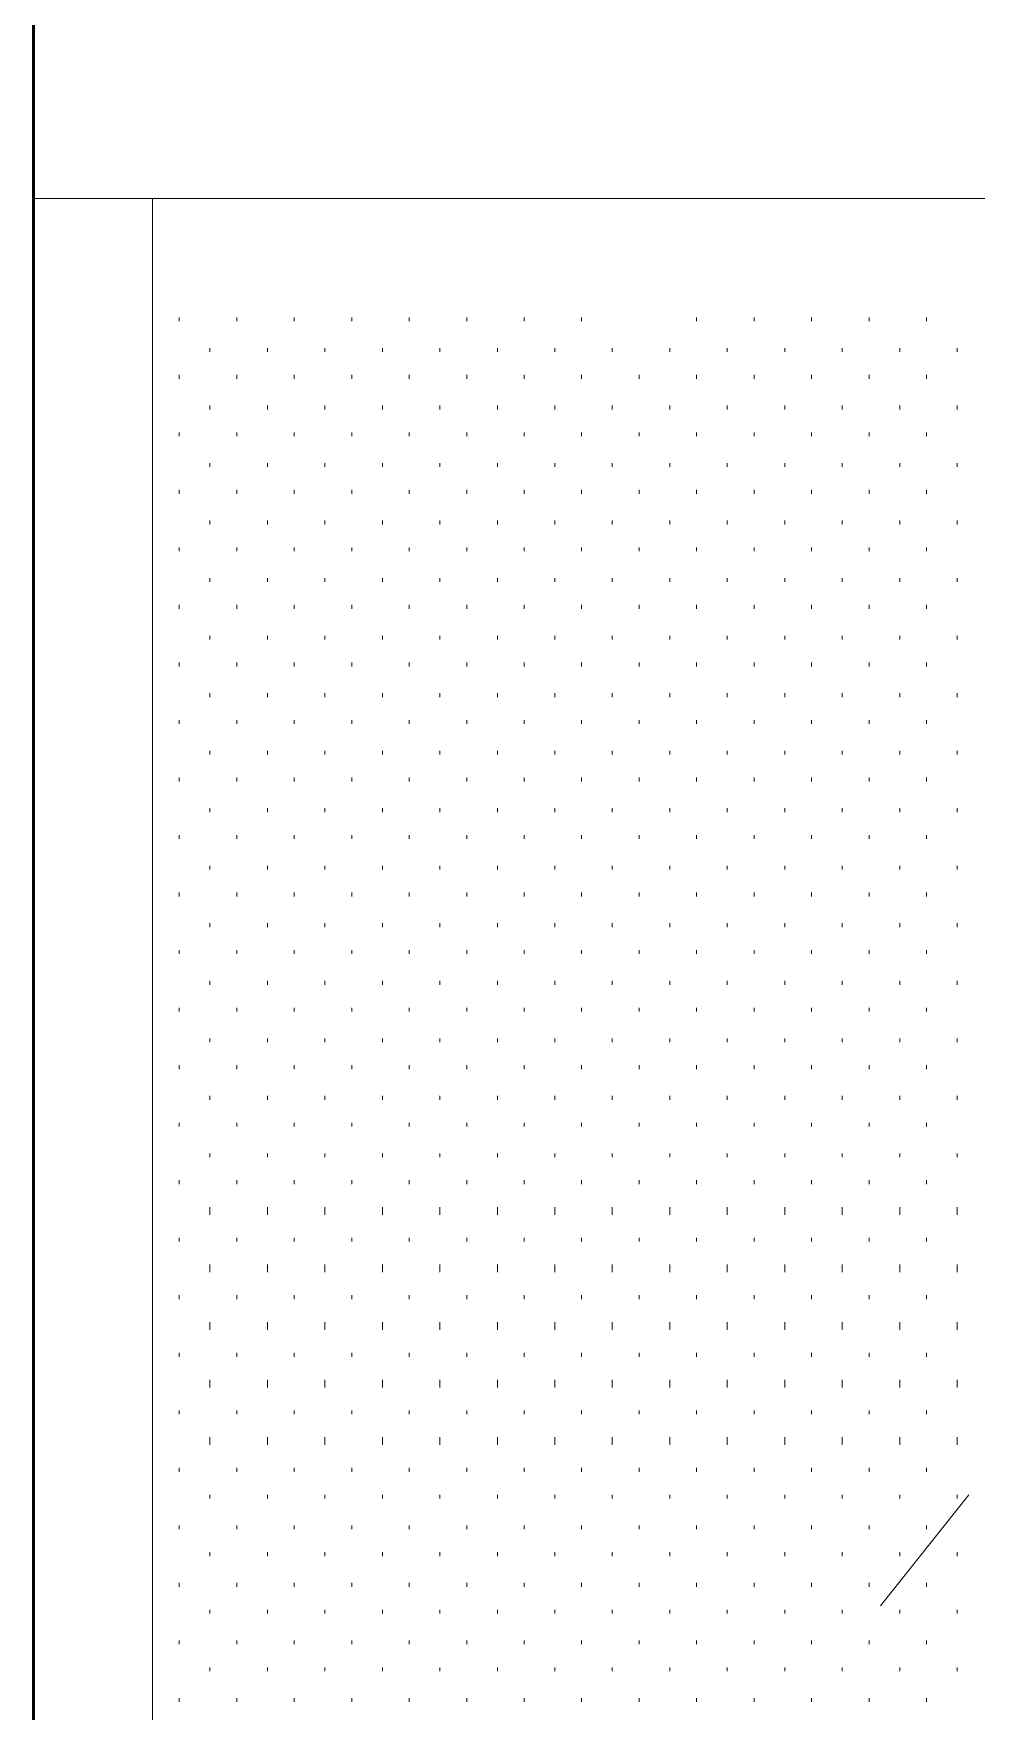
# Model space of a CAD drawing. Header units: inches. Extents: x -6061 to 13621, y -296 to 7483.
# Drawn here: x 12519.66 to 12539.36, y 734.97 to 770.01 of the extents above; entities that cross this region are included whole.
import ezdxf

# ---------------------------------------------------------------- set-up
doc = ezdxf.new("R2010")
doc.units = ezdxf.units.IN
doc.header["$MEASUREMENT"] = 0
doc.layers.get('0').update_dxf_attribs({"linetype": 'CONTINUOUS'})

msp = doc.modelspace()

# ---------------------------------------------------------------- linework, layer by layer
at = {"color": 7, "linetype": 'Continuous', "lineweight": 53, "true_color": 0x000007}
msp.add_line((12519.65709, 670.53582), (12519.65709, 866.67745), dxfattribs=at)
at = {"color": 7, "linetype": 'Continuous', "lineweight": 18, "true_color": 0x000007}
msp.add_line((12519.65709, 766.56433), (12627.4589, 766.56433), dxfattribs=at)
at = {"color": 7, "linetype": 'Continuous', "lineweight": 9, "true_color": 0x000007}
for p, q in [((12519.65709, 766.56433), (12522.1399, 766.56433)), ((12519.65709, 766.56433), (12519.65709, 670.53582)), ((12522.1399, 764.08153), (12522.1399, 766.56433)), ((12558.18062, 766.56433), (12522.1399, 766.56433)), ((12522.1399, 766.56433), (12522.1399, 670.53582)), ((12522.1399, 764.08153), (12522.1399, 670.53582)), ((12539.19918, 739.49374), (12537.35709, 737.17112))]:
    msp.add_line(p, q, dxfattribs=at)
at = {"color": 250, "linetype": 'Continuous', "lineweight": 9, "true_color": 0x303030}
for p, q in [((12519.65709, 764.48198), (12519.65709, 764.48198)), ((12519.65709, 758.63537), (12519.65709, 758.63537)), ((12519.65709, 752.06795), (12519.65709, 752.06795)), ((12519.65709, 742.93763), (12519.65709, 742.93763))]:
    msp.add_line(p, q, dxfattribs=at)
at = {"color": 7, "linetype": 'Continuous', "lineweight": 9, "true_color": 0xffffff}
for p, q in [((12522.70053, 764.00143), (12522.70053, 764.08153)), ((12523.90189, 764.00143), (12523.90189, 764.08153)), ((12525.10325, 764.00143), (12525.10325, 764.08153)), ((12526.30461, 764.00143), (12526.30461, 764.08153)), ((12527.50596, 764.00143), (12527.50596, 764.08153)), ((12528.70732, 764.00143), (12528.70732, 764.08153)), ((12529.90868, 764.00143), (12529.90868, 764.08153)), ((12531.11004, 764.00143), (12531.11004, 764.08153)), ((12533.51275, 764.00143), (12533.51275, 764.08153)), ((12534.71411, 764.00143), (12534.71411, 764.08153)), ((12535.91547, 764.00143), (12535.91547, 764.08153)), ((12537.11682, 764.00143), (12537.11682, 764.08153)), ((12538.31818, 764.00143), (12538.31818, 764.08153)), ((12523.34126, 763.36071), (12523.34126, 763.4408)), ((12524.54262, 763.36071), (12524.54262, 763.4408)), ((12525.74397, 763.36071), (12525.74397, 763.4408)), ((12526.94533, 763.36071), (12526.94533, 763.4408)), ((12528.14669, 763.36071), (12528.14669, 763.4408)), ((12529.34805, 763.36071), (12529.34805, 763.4408)), ((12530.5494, 763.36071), (12530.5494, 763.4408)), ((12531.75076, 763.36071), (12531.75076, 763.4408)), ((12532.95212, 763.36071), (12532.95212, 763.4408)), ((12534.15347, 763.36071), (12534.15347, 763.4408)), ((12535.35483, 763.36071), (12535.35483, 763.4408)), ((12536.55619, 763.36071), (12536.55619, 763.4408)), ((12537.75755, 763.36071), (12537.75755, 763.4408)), ((12538.9589, 763.36071), (12538.9589, 763.4408)), ((12522.70053, 762.80008), (12522.70053, 762.88017)), ((12523.90189, 762.80008), (12523.90189, 762.88017)), ((12525.10325, 762.80008), (12525.10325, 762.88017)), ((12526.30461, 762.80008), (12526.30461, 762.88017)), ((12527.50596, 762.80008), (12527.50596, 762.88017)), ((12528.70732, 762.80008), (12528.70732, 762.88017)), ((12529.90868, 762.80008), (12529.90868, 762.88017)), ((12531.11004, 762.80008), (12531.11004, 762.88017)), ((12532.31139, 762.80008), (12532.31139, 762.88017)), ((12533.51275, 762.80008), (12533.51275, 762.88017)), ((12534.71411, 762.80008), (12534.71411, 762.88017)), ((12535.91547, 762.80008), (12535.91547, 762.88017)), ((12537.11682, 762.80008), (12537.11682, 762.88017)), ((12538.31818, 762.80008), (12538.31818, 762.88017)), ((12523.34126, 762.15935), (12523.34126, 762.23944)), ((12524.54262, 762.15935), (12524.54262, 762.23944)), ((12525.74397, 762.15935), (12525.74397, 762.23944)), ((12526.94533, 762.15935), (12526.94533, 762.23944)), ((12528.14669, 762.15935), (12528.14669, 762.23944)), ((12529.34805, 762.15935), (12529.34805, 762.23944)), ((12530.5494, 762.15935), (12530.5494, 762.23944)), ((12531.75076, 762.15935), (12531.75076, 762.23944)), ((12532.95212, 762.15935), (12532.95212, 762.23944)), ((12534.15347, 762.15935), (12534.15347, 762.23944)), ((12535.35483, 762.15935), (12535.35483, 762.23944)), ((12536.55619, 762.15935), (12536.55619, 762.23944)), ((12537.75755, 762.15935), (12537.75755, 762.23944)), ((12538.9589, 762.15935), (12538.9589, 762.23944)), ((12522.70053, 761.59872), (12522.70053, 761.67881)), ((12523.90189, 761.59872), (12523.90189, 761.67881)), ((12525.10325, 761.59872), (12525.10325, 761.67881)), ((12526.30461, 761.59872), (12526.30461, 761.67881)), ((12527.50596, 761.59872), (12527.50596, 761.67881)), ((12528.70732, 761.59872), (12528.70732, 761.67881)), ((12529.90868, 761.59872), (12529.90868, 761.67881)), ((12531.11004, 761.59872), (12531.11004, 761.67881)), ((12532.31139, 761.59872), (12532.31139, 761.67881)), ((12533.51275, 761.59872), (12533.51275, 761.67881)), ((12534.71411, 761.59872), (12534.71411, 761.67881)), ((12535.91547, 761.59872), (12535.91547, 761.67881)), ((12537.11682, 761.59872), (12537.11682, 761.67881)), ((12538.31818, 761.59872), (12538.31818, 761.67881)), ((12523.34126, 760.958), (12523.34126, 761.03809)), ((12524.54262, 760.958), (12524.54262, 761.03809)), ((12525.74397, 760.958), (12525.74397, 761.03809)), ((12526.94533, 760.958), (12526.94533, 761.03809)), ((12528.14669, 760.958), (12528.14669, 761.03809)), ((12529.34805, 760.958), (12529.34805, 761.03809)), ((12530.5494, 760.958), (12530.5494, 761.03809)), ((12531.75076, 760.958), (12531.75076, 761.03809)), ((12532.95212, 760.958), (12532.95212, 761.03809)), ((12534.15347, 760.958), (12534.15347, 761.03809)), ((12535.35483, 760.958), (12535.35483, 761.03809)), ((12536.55619, 760.958), (12536.55619, 761.03809)), ((12537.75755, 760.958), (12537.75755, 761.03809)), ((12538.9589, 760.958), (12538.9589, 761.03809)), ((12522.70053, 760.39736), (12522.70053, 760.47745)), ((12523.90189, 760.39736), (12523.90189, 760.47745)), ((12525.10325, 760.39736), (12525.10325, 760.47745)), ((12526.30461, 760.39736), (12526.30461, 760.47745)), ((12527.50596, 760.39736), (12527.50596, 760.47745)), ((12528.70732, 760.39736), (12528.70732, 760.47745)), ((12529.90868, 760.39736), (12529.90868, 760.47745)), ((12531.11004, 760.39736), (12531.11004, 760.47745)), ((12532.31139, 760.39736), (12532.31139, 760.47745)), ((12533.51275, 760.39736), (12533.51275, 760.47745)), ((12534.71411, 760.39736), (12534.71411, 760.47745)), ((12535.91547, 760.39736), (12535.91547, 760.47745)), ((12537.11682, 760.39736), (12537.11682, 760.47745)), ((12538.31818, 760.39736), (12538.31818, 760.47745)), ((12523.34126, 759.75664), (12523.34126, 759.83673)), ((12524.54262, 759.75664), (12524.54262, 759.83673)), ((12525.74397, 759.75664), (12525.74397, 759.83673)), ((12526.94533, 759.75664), (12526.94533, 759.83673)), ((12528.14669, 759.75664), (12528.14669, 759.83673)), ((12529.34805, 759.75664), (12529.34805, 759.83673)), ((12530.5494, 759.75664), (12530.5494, 759.83673)), ((12531.75076, 759.75664), (12531.75076, 759.83673)), ((12532.95212, 759.75664), (12532.95212, 759.83673)), ((12534.15347, 759.75664), (12534.15347, 759.83673)), ((12535.35483, 759.75664), (12535.35483, 759.83673)), ((12536.55619, 759.75664), (12536.55619, 759.83673)), ((12537.75755, 759.75664), (12537.75755, 759.83673)), ((12538.9589, 759.75664), (12538.9589, 759.83673)), ((12522.70053, 759.19601), (12522.70053, 759.2761)), ((12523.90189, 759.19601), (12523.90189, 759.2761)), ((12525.10325, 759.19601), (12525.10325, 759.2761)), ((12526.30461, 759.19601), (12526.30461, 759.2761)), ((12527.50596, 759.19601), (12527.50596, 759.2761)), ((12528.70732, 759.19601), (12528.70732, 759.2761)), ((12529.90868, 759.19601), (12529.90868, 759.2761)), ((12531.11004, 759.19601), (12531.11004, 759.2761)), ((12532.31139, 759.19601), (12532.31139, 759.2761)), ((12533.51275, 759.19601), (12533.51275, 759.2761)), ((12534.71411, 759.19601), (12534.71411, 759.2761)), ((12535.91547, 759.19601), (12535.91547, 759.2761)), ((12537.11682, 759.19601), (12537.11682, 759.2761)), ((12538.31818, 759.19601), (12538.31818, 759.2761)), ((12523.34126, 758.55528), (12523.34126, 758.63537)), ((12524.54262, 758.55528), (12524.54262, 758.63537)), ((12525.74397, 758.55528), (12525.74397, 758.63537)), ((12526.94533, 758.55528), (12526.94533, 758.63537)), ((12528.14669, 758.55528), (12528.14669, 758.63537)), ((12529.34805, 758.55528), (12529.34805, 758.63537)), ((12530.5494, 758.55528), (12530.5494, 758.63537)), ((12531.75076, 758.55528), (12531.75076, 758.63537)), ((12532.95212, 758.55528), (12532.95212, 758.63537)), ((12534.15347, 758.55528), (12534.15347, 758.63537)), ((12535.35483, 758.55528), (12535.35483, 758.63537)), ((12536.55619, 758.55528), (12536.55619, 758.63537)), ((12537.75755, 758.55528), (12537.75755, 758.63537)), ((12538.9589, 758.55528), (12538.9589, 758.63537)), ((12522.70053, 757.99465), (12522.70053, 758.07474)), ((12523.90189, 757.99465), (12523.90189, 758.07474)), ((12525.10325, 757.99465), (12525.10325, 758.07474)), ((12526.30461, 757.99465), (12526.30461, 758.07474)), ((12527.50596, 757.99465), (12527.50596, 758.07474)), ((12528.70732, 757.99465), (12528.70732, 758.07474)), ((12529.90868, 757.99465), (12529.90868, 758.07474)), ((12531.11004, 757.99465), (12531.11004, 758.07474)), ((12532.31139, 757.99465), (12532.31139, 758.07474)), ((12533.51275, 757.99465), (12533.51275, 758.07474)), ((12534.71411, 757.99465), (12534.71411, 758.07474)), ((12535.91547, 757.99465), (12535.91547, 758.07474)), ((12537.11682, 757.99465), (12537.11682, 758.07474)), ((12538.31818, 757.99465), (12538.31818, 758.07474)), ((12523.34126, 757.35392), (12523.34126, 757.43401)), ((12524.54262, 757.35392), (12524.54262, 757.43401)), ((12525.74397, 757.35392), (12525.74397, 757.43401)), ((12526.94533, 757.35392), (12526.94533, 757.43401)), ((12528.14669, 757.35392), (12528.14669, 757.43401)), ((12529.34805, 757.35392), (12529.34805, 757.43401)), ((12530.5494, 757.35392), (12530.5494, 757.43401)), ((12531.75076, 757.35392), (12531.75076, 757.43401)), ((12532.95212, 757.35392), (12532.95212, 757.43401)), ((12534.15347, 757.35392), (12534.15347, 757.43401)), ((12535.35483, 757.35392), (12535.35483, 757.43401)), ((12536.55619, 757.35392), (12536.55619, 757.43401)), ((12537.75755, 757.35392), (12537.75755, 757.43401)), ((12538.9589, 757.35392), (12538.9589, 757.43401)), ((12522.70053, 756.79329), (12522.70053, 756.87338)), ((12523.90189, 756.79329), (12523.90189, 756.87338)), ((12525.10325, 756.79329), (12525.10325, 756.87338)), ((12526.30461, 756.79329), (12526.30461, 756.87338)), ((12527.50596, 756.79329), (12527.50596, 756.87338)), ((12528.70732, 756.79329), (12528.70732, 756.87338)), ((12529.90868, 756.79329), (12529.90868, 756.87338)), ((12531.11004, 756.79329), (12531.11004, 756.87338)), ((12532.31139, 756.79329), (12532.31139, 756.87338)), ((12533.51275, 756.79329), (12533.51275, 756.87338)), ((12534.71411, 756.79329), (12534.71411, 756.87338)), ((12535.91547, 756.79329), (12535.91547, 756.87338)), ((12537.11682, 756.79329), (12537.11682, 756.87338)), ((12538.31818, 756.79329), (12538.31818, 756.87338)), ((12523.34126, 756.15257), (12523.34126, 756.23266)), ((12524.54262, 756.15257), (12524.54262, 756.23266)), ((12525.74397, 756.15257), (12525.74397, 756.23266)), ((12526.94533, 756.15257), (12526.94533, 756.23266)), ((12528.14669, 756.15257), (12528.14669, 756.23266)), ((12529.34805, 756.15257), (12529.34805, 756.23266)), ((12530.5494, 756.15257), (12530.5494, 756.23266)), ((12531.75076, 756.15257), (12531.75076, 756.23266)), ((12532.95212, 756.15257), (12532.95212, 756.23266)), ((12534.15347, 756.15257), (12534.15347, 756.23266)), ((12535.35483, 756.15257), (12535.35483, 756.23266)), ((12536.55619, 756.15257), (12536.55619, 756.23266)), ((12537.75755, 756.15257), (12537.75755, 756.23266)), ((12538.9589, 756.15257), (12538.9589, 756.23266)), ((12522.70053, 755.59193), (12522.70053, 755.67202)), ((12523.90189, 755.59193), (12523.90189, 755.67202)), ((12525.10325, 755.59193), (12525.10325, 755.67202)), ((12526.30461, 755.59193), (12526.30461, 755.67202)), ((12527.50596, 755.59193), (12527.50596, 755.67202)), ((12528.70732, 755.59193), (12528.70732, 755.67202)), ((12529.90868, 755.59193), (12529.90868, 755.67202)), ((12531.11004, 755.59193), (12531.11004, 755.67202)), ((12532.31139, 755.59193), (12532.31139, 755.67202)), ((12533.51275, 755.59193), (12533.51275, 755.67202)), ((12534.71411, 755.59193), (12534.71411, 755.67202)), ((12535.91547, 755.59193), (12535.91547, 755.67202)), ((12537.11682, 755.59193), (12537.11682, 755.67202)), ((12538.31818, 755.59193), (12538.31818, 755.67202)), ((12523.34126, 754.95121), (12523.34126, 755.0313)), ((12524.54262, 754.95121), (12524.54262, 755.0313)), ((12525.74397, 754.95121), (12525.74397, 755.0313)), ((12526.94533, 754.95121), (12526.94533, 755.0313)), ((12528.14669, 754.95121), (12528.14669, 755.0313)), ((12529.34805, 754.95121), (12529.34805, 755.0313)), ((12530.5494, 754.95121), (12530.5494, 755.0313)), ((12531.75076, 754.95121), (12531.75076, 755.0313)), ((12532.95212, 754.95121), (12532.95212, 755.0313)), ((12534.15347, 754.95121), (12534.15347, 755.0313)), ((12535.35483, 754.95121), (12535.35483, 755.0313)), ((12536.55619, 754.95121), (12536.55619, 755.0313)), ((12537.75755, 754.95121), (12537.75755, 755.0313)), ((12538.9589, 754.95121), (12538.9589, 755.0313)), ((12522.70053, 754.39058), (12522.70053, 754.47067)), ((12523.90189, 754.39058), (12523.90189, 754.47067)), ((12525.10325, 754.39058), (12525.10325, 754.47067)), ((12526.30461, 754.39058), (12526.30461, 754.47067)), ((12527.50596, 754.39058), (12527.50596, 754.47067)), ((12528.70732, 754.39058), (12528.70732, 754.47067)), ((12529.90868, 754.39058), (12529.90868, 754.47067)), ((12531.11004, 754.39058), (12531.11004, 754.47067)), ((12532.31139, 754.39058), (12532.31139, 754.47067)), ((12533.51275, 754.39058), (12533.51275, 754.47067)), ((12534.71411, 754.39058), (12534.71411, 754.47067)), ((12535.91547, 754.39058), (12535.91547, 754.47067)), ((12537.11682, 754.39058), (12537.11682, 754.47067)), ((12538.31818, 754.39058), (12538.31818, 754.47067)), ((12523.34126, 753.74985), (12523.34126, 753.82994)), ((12524.54262, 753.74985), (12524.54262, 753.82994)), ((12525.74397, 753.74985), (12525.74397, 753.82994)), ((12526.94533, 753.74985), (12526.94533, 753.82994)), ((12528.14669, 753.74985), (12528.14669, 753.82994)), ((12529.34805, 753.74985), (12529.34805, 753.82994)), ((12530.5494, 753.74985), (12530.5494, 753.82994)), ((12531.75076, 753.74985), (12531.75076, 753.82994)), ((12532.95212, 753.74985), (12532.95212, 753.82994)), ((12534.15347, 753.74985), (12534.15347, 753.82994)), ((12535.35483, 753.74985), (12535.35483, 753.82994)), ((12536.55619, 753.74985), (12536.55619, 753.82994)), ((12537.75755, 753.74985), (12537.75755, 753.82994)), ((12538.9589, 753.74985), (12538.9589, 753.82994)), ((12522.70053, 753.18922), (12522.70053, 753.26931)), ((12523.90189, 753.18922), (12523.90189, 753.26931)), ((12525.10325, 753.18922), (12525.10325, 753.26931)), ((12526.30461, 753.18922), (12526.30461, 753.26931)), ((12527.50596, 753.18922), (12527.50596, 753.26931)), ((12528.70732, 753.18922), (12528.70732, 753.26931)), ((12529.90868, 753.18922), (12529.90868, 753.26931)), ((12531.11004, 753.18922), (12531.11004, 753.26931)), ((12532.31139, 753.18922), (12532.31139, 753.26931)), ((12533.51275, 753.18922), (12533.51275, 753.26931)), ((12534.71411, 753.18922), (12534.71411, 753.26931)), ((12535.91547, 753.18922), (12535.91547, 753.26931)), ((12537.11682, 753.18922), (12537.11682, 753.26931)), ((12538.31818, 753.18922), (12538.31818, 753.26931)), ((12523.34126, 752.54849), (12523.34126, 752.62858)), ((12524.54262, 752.54849), (12524.54262, 752.62858)), ((12525.74397, 752.54849), (12525.74397, 752.62858)), ((12526.94533, 752.54849), (12526.94533, 752.62858)), ((12528.14669, 752.54849), (12528.14669, 752.62858)), ((12529.34805, 752.54849), (12529.34805, 752.62858)), ((12530.5494, 752.54849), (12530.5494, 752.62858)), ((12531.75076, 752.54849), (12531.75076, 752.62858)), ((12532.95212, 752.54849), (12532.95212, 752.62858)), ((12534.15347, 752.54849), (12534.15347, 752.62858)), ((12535.35483, 752.54849), (12535.35483, 752.62858)), ((12536.55619, 752.54849), (12536.55619, 752.62858)), ((12537.75755, 752.54849), (12537.75755, 752.62858)), ((12538.9589, 752.54849), (12538.9589, 752.62858)), ((12522.70053, 751.98786), (12522.70053, 752.06795)), ((12523.90189, 751.98786), (12523.90189, 752.06795)), ((12525.10325, 751.98786), (12525.10325, 752.06795)), ((12526.30461, 751.98786), (12526.30461, 752.06795)), ((12527.50596, 751.98786), (12527.50596, 752.06795)), ((12528.70732, 751.98786), (12528.70732, 752.06795)), ((12529.90868, 751.98786), (12529.90868, 752.06795)), ((12531.11004, 751.98786), (12531.11004, 752.06795)), ((12532.31139, 751.98786), (12532.31139, 752.06795)), ((12533.51275, 751.98786), (12533.51275, 752.06795)), ((12534.71411, 751.98786), (12534.71411, 752.06795)), ((12535.91547, 751.98786), (12535.91547, 752.06795)), ((12537.11682, 751.98786), (12537.11682, 752.06795)), ((12538.31818, 751.98786), (12538.31818, 752.06795)), ((12523.34126, 751.34714), (12523.34126, 751.42723)), ((12524.54262, 751.34714), (12524.54262, 751.42723)), ((12525.74397, 751.34714), (12525.74397, 751.42723)), ((12526.94533, 751.34714), (12526.94533, 751.42723)), ((12528.14669, 751.34714), (12528.14669, 751.42723)), ((12529.34805, 751.34714), (12529.34805, 751.42723)), ((12530.5494, 751.34714), (12530.5494, 751.42723)), ((12531.75076, 751.34714), (12531.75076, 751.42723)), ((12532.95212, 751.34714), (12532.95212, 751.42723)), ((12534.15347, 751.34714), (12534.15347, 751.42723)), ((12535.35483, 751.34714), (12535.35483, 751.42723)), ((12536.55619, 751.34714), (12536.55619, 751.42723)), ((12537.75755, 751.34714), (12537.75755, 751.42723)), ((12538.9589, 751.34714), (12538.9589, 751.42723)), ((12522.70053, 750.7865), (12522.70053, 750.86659)), ((12523.90189, 750.7865), (12523.90189, 750.86659)), ((12525.10325, 750.7865), (12525.10325, 750.86659)), ((12526.30461, 750.7865), (12526.30461, 750.86659)), ((12527.50596, 750.7865), (12527.50596, 750.86659)), ((12528.70732, 750.7865), (12528.70732, 750.86659)), ((12529.90868, 750.7865), (12529.90868, 750.86659)), ((12531.11004, 750.7865), (12531.11004, 750.86659)), ((12532.31139, 750.7865), (12532.31139, 750.86659)), ((12533.51275, 750.7865), (12533.51275, 750.86659)), ((12534.71411, 750.7865), (12534.71411, 750.86659)), ((12535.91547, 750.7865), (12535.91547, 750.86659)), ((12537.11682, 750.7865), (12537.11682, 750.86659)), ((12538.31818, 750.7865), (12538.31818, 750.86659)), ((12523.34126, 750.14578), (12523.34126, 750.22587)), ((12524.54262, 750.14578), (12524.54262, 750.22587)), ((12525.74397, 750.14578), (12525.74397, 750.22587)), ((12526.94533, 750.14578), (12526.94533, 750.22587)), ((12528.14669, 750.14578), (12528.14669, 750.22587)), ((12529.34805, 750.14578), (12529.34805, 750.22587)), ((12530.5494, 750.14578), (12530.5494, 750.22587)), ((12531.75076, 750.14578), (12531.75076, 750.22587)), ((12532.95212, 750.14578), (12532.95212, 750.22587)), ((12534.15347, 750.14578), (12534.15347, 750.22587)), ((12535.35483, 750.14578), (12535.35483, 750.22587)), ((12536.55619, 750.14578), (12536.55619, 750.22587)), ((12537.75755, 750.14578), (12537.75755, 750.22587)), ((12538.9589, 750.14578), (12538.9589, 750.22587)), ((12522.70053, 749.58515), (12522.70053, 749.66524)), ((12523.90189, 749.58515), (12523.90189, 749.66524)), ((12525.10325, 749.58515), (12525.10325, 749.66524)), ((12526.30461, 749.58515), (12526.30461, 749.66524)), ((12527.50596, 749.58515), (12527.50596, 749.66524)), ((12528.70732, 749.58515), (12528.70732, 749.66524)), ((12529.90868, 749.58515), (12529.90868, 749.66524)), ((12531.11004, 749.58515), (12531.11004, 749.66524)), ((12532.31139, 749.58515), (12532.31139, 749.66524)), ((12533.51275, 749.58515), (12533.51275, 749.66524)), ((12534.71411, 749.58515), (12534.71411, 749.66524)), ((12535.91547, 749.58515), (12535.91547, 749.66524)), ((12537.11682, 749.58515), (12537.11682, 749.66524)), ((12538.31818, 749.58515), (12538.31818, 749.66524)), ((12523.34126, 748.94442), (12523.34126, 749.02451)), ((12524.54262, 748.94442), (12524.54262, 749.02451)), ((12525.74397, 748.94442), (12525.74397, 749.02451)), ((12526.94533, 748.94442), (12526.94533, 749.02451)), ((12528.14669, 748.94442), (12528.14669, 749.02451)), ((12529.34805, 748.94442), (12529.34805, 749.02451)), ((12530.5494, 748.94442), (12530.5494, 749.02451)), ((12531.75076, 748.94442), (12531.75076, 749.02451)), ((12532.95212, 748.94442), (12532.95212, 749.02451)), ((12534.15347, 748.94442), (12534.15347, 749.02451)), ((12535.35483, 748.94442), (12535.35483, 749.02451)), ((12536.55619, 748.94442), (12536.55619, 749.02451)), ((12537.75755, 748.94442), (12537.75755, 749.02451)), ((12538.9589, 748.94442), (12538.9589, 749.02451)), ((12522.70053, 748.38379), (12522.70053, 748.46388)), ((12523.90189, 748.38379), (12523.90189, 748.46388)), ((12525.10325, 748.38379), (12525.10325, 748.46388)), ((12526.30461, 748.38379), (12526.30461, 748.46388)), ((12527.50596, 748.38379), (12527.50596, 748.46388)), ((12528.70732, 748.38379), (12528.70732, 748.46388)), ((12529.90868, 748.38379), (12529.90868, 748.46388)), ((12531.11004, 748.38379), (12531.11004, 748.46388)), ((12532.31139, 748.38379), (12532.31139, 748.46388)), ((12533.51275, 748.38379), (12533.51275, 748.46388)), ((12534.71411, 748.38379), (12534.71411, 748.46388)), ((12535.91547, 748.38379), (12535.91547, 748.46388)), ((12537.11682, 748.38379), (12537.11682, 748.46388)), ((12538.31818, 748.38379), (12538.31818, 748.46388)), ((12523.34126, 747.74306), (12523.34126, 747.82315)), ((12524.54262, 747.74306), (12524.54262, 747.82315)), ((12525.74397, 747.74306), (12525.74397, 747.82315)), ((12526.94533, 747.74306), (12526.94533, 747.82315)), ((12528.14669, 747.74306), (12528.14669, 747.82315)), ((12529.34805, 747.74306), (12529.34805, 747.82315)), ((12530.5494, 747.74306), (12530.5494, 747.82315)), ((12531.75076, 747.74306), (12531.75076, 747.82315)), ((12532.95212, 747.74306), (12532.95212, 747.82315)), ((12534.15347, 747.74306), (12534.15347, 747.82315)), ((12535.35483, 747.74306), (12535.35483, 747.82315)), ((12536.55619, 747.74306), (12536.55619, 747.82315)), ((12537.75755, 747.74306), (12537.75755, 747.82315)), ((12538.9589, 747.74306), (12538.9589, 747.82315)), ((12522.70053, 747.18243), (12522.70053, 747.26252)), ((12523.90189, 747.18243), (12523.90189, 747.26252)), ((12525.10325, 747.18243), (12525.10325, 747.26252)), ((12526.30461, 747.18243), (12526.30461, 747.26252)), ((12527.50596, 747.18243), (12527.50596, 747.26252)), ((12528.70732, 747.18243), (12528.70732, 747.26252)), ((12529.90868, 747.18243), (12529.90868, 747.26252)), ((12531.11004, 747.18243), (12531.11004, 747.26252)), ((12532.31139, 747.18243), (12532.31139, 747.26252)), ((12533.51275, 747.18243), (12533.51275, 747.26252)), ((12534.71411, 747.18243), (12534.71411, 747.26252)), ((12535.91547, 747.18243), (12535.91547, 747.26252)), ((12537.11682, 747.18243), (12537.11682, 747.26252)), ((12538.31818, 747.18243), (12538.31818, 747.26252)), ((12523.34126, 746.54171), (12523.34126, 746.6218)), ((12524.54262, 746.54171), (12524.54262, 746.6218)), ((12525.74397, 746.54171), (12525.74397, 746.6218)), ((12526.94533, 746.54171), (12526.94533, 746.6218)), ((12528.14669, 746.54171), (12528.14669, 746.6218)), ((12529.34805, 746.54171), (12529.34805, 746.6218)), ((12530.5494, 746.54171), (12530.5494, 746.6218)), ((12531.75076, 746.54171), (12531.75076, 746.6218)), ((12532.95212, 746.54171), (12532.95212, 746.6218)), ((12534.15347, 746.54171), (12534.15347, 746.6218)), ((12535.35483, 746.54171), (12535.35483, 746.6218)), ((12536.55619, 746.54171), (12536.55619, 746.6218)), ((12537.75755, 746.54171), (12537.75755, 746.6218)), ((12538.9589, 746.54171), (12538.9589, 746.6218)), ((12522.70053, 745.98107), (12522.70053, 746.06116)), ((12523.90189, 745.98107), (12523.90189, 746.06116)), ((12525.10325, 745.98107), (12525.10325, 746.06116)), ((12526.30461, 745.98107), (12526.30461, 746.06116)), ((12527.50596, 745.98107), (12527.50596, 746.06116)), ((12528.70732, 745.98107), (12528.70732, 746.06116)), ((12529.90868, 745.98107), (12529.90868, 746.06116)), ((12531.11004, 745.98107), (12531.11004, 746.06116)), ((12532.31139, 745.98107), (12532.31139, 746.06116)), ((12533.51275, 745.98107), (12533.51275, 746.06116)), ((12534.71411, 745.98107), (12534.71411, 746.06116)), ((12535.91547, 745.98107), (12535.91547, 746.06116)), ((12537.11682, 745.98107), (12537.11682, 746.06116)), ((12538.31818, 745.98107), (12538.31818, 746.06116)), ((12523.34126, 745.34035), (12523.34126, 745.50053)), ((12524.54262, 745.34035), (12524.54262, 745.50053)), ((12525.74397, 745.34035), (12525.74397, 745.50053)), ((12526.94533, 745.34035), (12526.94533, 745.50053)), ((12528.14669, 745.34035), (12528.14669, 745.50053)), ((12529.34805, 745.34035), (12529.34805, 745.50053)), ((12530.5494, 745.34035), (12530.5494, 745.50053)), ((12531.75076, 745.34035), (12531.75076, 745.50053)), ((12532.95212, 745.34035), (12532.95212, 745.50053)), ((12534.15347, 745.34035), (12534.15347, 745.50053)), ((12535.35483, 745.34035), (12535.35483, 745.50053)), ((12536.55619, 745.34035), (12536.55619, 745.50053)), ((12537.75755, 745.34035), (12537.75755, 745.50053)), ((12538.9589, 745.34035), (12538.9589, 745.50053)), ((12522.70053, 744.77972), (12522.70053, 744.85981)), ((12523.90189, 744.77972), (12523.90189, 744.85981)), ((12525.10325, 744.77972), (12525.10325, 744.85981)), ((12526.30461, 744.77972), (12526.30461, 744.85981)), ((12527.50596, 744.77972), (12527.50596, 744.85981)), ((12528.70732, 744.77972), (12528.70732, 744.85981)), ((12529.90868, 744.77972), (12529.90868, 744.85981)), ((12531.11004, 744.77972), (12531.11004, 744.85981)), ((12532.31139, 744.77972), (12532.31139, 744.85981)), ((12533.51275, 744.77972), (12533.51275, 744.85981)), ((12534.71411, 744.77972), (12534.71411, 744.85981)), ((12535.91547, 744.77972), (12535.91547, 744.85981)), ((12537.11682, 744.77972), (12537.11682, 744.85981)), ((12538.31818, 744.77972), (12538.31818, 744.85981)), ((12523.34126, 744.13899), (12523.34126, 744.29917)), ((12524.54262, 744.13899), (12524.54262, 744.29917)), ((12525.74397, 744.13899), (12525.74397, 744.29917)), ((12526.94533, 744.13899), (12526.94533, 744.29917)), ((12528.14669, 744.13899), (12528.14669, 744.29917)), ((12529.34805, 744.13899), (12529.34805, 744.29917)), ((12530.5494, 744.13899), (12530.5494, 744.29917)), ((12531.75076, 744.13899), (12531.75076, 744.29917)), ((12532.95212, 744.13899), (12532.95212, 744.29917)), ((12534.15347, 744.13899), (12534.15347, 744.29917)), ((12535.35483, 744.13899), (12535.35483, 744.29917)), ((12536.55619, 744.13899), (12536.55619, 744.29917)), ((12537.75755, 744.13899), (12537.75755, 744.29917)), ((12538.9589, 744.13899), (12538.9589, 744.29917)), ((12522.70053, 743.57836), (12522.70053, 743.65845)), ((12523.90189, 743.57836), (12523.90189, 743.65845)), ((12525.10325, 743.57836), (12525.10325, 743.65845)), ((12526.30461, 743.57836), (12526.30461, 743.65845)), ((12527.50596, 743.57836), (12527.50596, 743.65845)), ((12528.70732, 743.57836), (12528.70732, 743.65845)), ((12529.90868, 743.57836), (12529.90868, 743.65845)), ((12531.11004, 743.57836), (12531.11004, 743.65845)), ((12532.31139, 743.57836), (12532.31139, 743.65845)), ((12533.51275, 743.57836), (12533.51275, 743.65845)), ((12534.71411, 743.57836), (12534.71411, 743.65845)), ((12535.91547, 743.57836), (12535.91547, 743.65845)), ((12537.11682, 743.57836), (12537.11682, 743.65845)), ((12538.31818, 743.57836), (12538.31818, 743.65845)), ((12523.34126, 742.93763), (12523.34126, 743.09781)), ((12524.54262, 742.93763), (12524.54262, 743.09781)), ((12525.74397, 742.93763), (12525.74397, 743.09781)), ((12526.94533, 742.93763), (12526.94533, 743.09781)), ((12528.14669, 742.93763), (12528.14669, 743.09781)), ((12529.34805, 742.93763), (12529.34805, 743.09781)), ((12530.5494, 742.93763), (12530.5494, 743.09781)), ((12531.75076, 742.93763), (12531.75076, 743.09781)), ((12532.95212, 742.93763), (12532.95212, 743.09781)), ((12534.15347, 742.93763), (12534.15347, 743.09781)), ((12535.35483, 742.93763), (12535.35483, 743.09781)), ((12536.55619, 742.93763), (12536.55619, 743.09781)), ((12537.75755, 742.93763), (12537.75755, 743.09781)), ((12538.9589, 742.93763), (12538.9589, 743.09781)), ((12522.70053, 742.377), (12522.70053, 742.45709)), ((12523.90189, 742.377), (12523.90189, 742.45709)), ((12525.10325, 742.377), (12525.10325, 742.45709)), ((12526.30461, 742.377), (12526.30461, 742.45709)), ((12527.50596, 742.377), (12527.50596, 742.45709)), ((12528.70732, 742.377), (12528.70732, 742.45709)), ((12529.90868, 742.377), (12529.90868, 742.45709)), ((12531.11004, 742.377), (12531.11004, 742.45709)), ((12532.31139, 742.377), (12532.31139, 742.45709)), ((12533.51275, 742.377), (12533.51275, 742.45709)), ((12534.71411, 742.377), (12534.71411, 742.45709)), ((12535.91547, 742.377), (12535.91547, 742.45709)), ((12537.11682, 742.377), (12537.11682, 742.45709)), ((12538.31818, 742.377), (12538.31818, 742.45709)), ((12523.34126, 741.73628), (12523.34126, 741.89646)), ((12524.54262, 741.73628), (12524.54262, 741.89646)), ((12525.74397, 741.73628), (12525.74397, 741.89646)), ((12526.94533, 741.73628), (12526.94533, 741.89646)), ((12528.14669, 741.73628), (12528.14669, 741.89646)), ((12529.34805, 741.73628), (12529.34805, 741.89646)), ((12530.5494, 741.73628), (12530.5494, 741.89646)), ((12531.75076, 741.73628), (12531.75076, 741.89646)), ((12532.95212, 741.73628), (12532.95212, 741.89646)), ((12534.15347, 741.73628), (12534.15347, 741.89646)), ((12535.35483, 741.73628), (12535.35483, 741.89646)), ((12536.55619, 741.73628), (12536.55619, 741.89646)), ((12537.75755, 741.73628), (12537.75755, 741.89646)), ((12538.9589, 741.73628), (12538.9589, 741.89646)), ((12522.70053, 741.17564), (12522.70053, 741.25573)), ((12523.90189, 741.17564), (12523.90189, 741.25573)), ((12525.10325, 741.17564), (12525.10325, 741.25573)), ((12526.30461, 741.17564), (12526.30461, 741.25573)), ((12527.50596, 741.17564), (12527.50596, 741.25573)), ((12528.70732, 741.17564), (12528.70732, 741.25573)), ((12529.90868, 741.17564), (12529.90868, 741.25573)), ((12531.11004, 741.17564), (12531.11004, 741.25573)), ((12532.31139, 741.17564), (12532.31139, 741.25573)), ((12533.51275, 741.17564), (12533.51275, 741.25573)), ((12534.71411, 741.17564), (12534.71411, 741.25573)), ((12535.91547, 741.17564), (12535.91547, 741.25573)), ((12537.11682, 741.17564), (12537.11682, 741.25573)), ((12538.31818, 741.17564), (12538.31818, 741.25573)), ((12523.34126, 740.53492), (12523.34126, 740.6951)), ((12524.54262, 740.53492), (12524.54262, 740.6951)), ((12525.74397, 740.53492), (12525.74397, 740.6951)), ((12526.94533, 740.53492), (12526.94533, 740.6951)), ((12528.14669, 740.53492), (12528.14669, 740.6951)), ((12529.34805, 740.53492), (12529.34805, 740.6951)), ((12530.5494, 740.53492), (12530.5494, 740.6951)), ((12531.75076, 740.53492), (12531.75076, 740.6951)), ((12532.95212, 740.53492), (12532.95212, 740.6951)), ((12534.15347, 740.53492), (12534.15347, 740.6951)), ((12535.35483, 740.53492), (12535.35483, 740.6951)), ((12536.55619, 740.53492), (12536.55619, 740.6951)), ((12537.75755, 740.53492), (12537.75755, 740.6951)), ((12538.9589, 740.53492), (12538.9589, 740.6951)), ((12522.70053, 739.97429), (12522.70053, 740.05438)), ((12523.90189, 739.97429), (12523.90189, 740.05438)), ((12525.10325, 739.97429), (12525.10325, 740.05438)), ((12526.30461, 739.97429), (12526.30461, 740.05438)), ((12527.50596, 739.97429), (12527.50596, 740.05438)), ((12528.70732, 739.97429), (12528.70732, 740.05438)), ((12529.90868, 739.97429), (12529.90868, 740.05438)), ((12531.11004, 739.97429), (12531.11004, 740.05438)), ((12532.31139, 739.97429), (12532.31139, 740.05438)), ((12533.51275, 739.97429), (12533.51275, 740.05438)), ((12534.71411, 739.97429), (12534.71411, 740.05438)), ((12535.91547, 739.97429), (12535.91547, 740.05438)), ((12537.11682, 739.97429), (12537.11682, 740.05438)), ((12538.31818, 739.97429), (12538.31818, 740.05438)), ((12523.34126, 739.41365), (12523.34126, 739.49374)), ((12524.54262, 739.41365), (12524.54262, 739.49374)), ((12525.74397, 739.41365), (12525.74397, 739.49374)), ((12526.94533, 739.41365), (12526.94533, 739.49374)), ((12528.14669, 739.41365), (12528.14669, 739.49374)), ((12529.34805, 739.41365), (12529.34805, 739.49374)), ((12530.5494, 739.41365), (12530.5494, 739.49374)), ((12531.75076, 739.41365), (12531.75076, 739.49374)), ((12532.95212, 739.41365), (12532.95212, 739.49374)), ((12534.15347, 739.41365), (12534.15347, 739.49374)), ((12535.35483, 739.41365), (12535.35483, 739.49374)), ((12536.55619, 739.41365), (12536.55619, 739.49374)), ((12537.75755, 739.41365), (12537.75755, 739.49374)), ((12538.9589, 739.41365), (12538.9589, 739.49374)), ((12522.70053, 738.77293), (12522.70053, 738.85302)), ((12523.90189, 738.77293), (12523.90189, 738.85302)), ((12525.10325, 738.77293), (12525.10325, 738.85302)), ((12526.30461, 738.77293), (12526.30461, 738.85302)), ((12527.50596, 738.77293), (12527.50596, 738.85302)), ((12528.70732, 738.77293), (12528.70732, 738.85302)), ((12529.90868, 738.77293), (12529.90868, 738.85302)), ((12531.11004, 738.77293), (12531.11004, 738.85302)), ((12532.31139, 738.77293), (12532.31139, 738.85302)), ((12533.51275, 738.77293), (12533.51275, 738.85302)), ((12534.71411, 738.77293), (12534.71411, 738.85302)), ((12535.91547, 738.77293), (12535.91547, 738.85302)), ((12537.11682, 738.77293), (12537.11682, 738.85302)), ((12538.31818, 738.77293), (12538.31818, 738.85302)), ((12523.34126, 738.21229), (12523.34126, 738.29239)), ((12524.54262, 738.21229), (12524.54262, 738.29239)), ((12525.74397, 738.21229), (12525.74397, 738.29239)), ((12526.94533, 738.21229), (12526.94533, 738.29239)), ((12528.14669, 738.21229), (12528.14669, 738.29239)), ((12529.34805, 738.21229), (12529.34805, 738.29239)), ((12530.5494, 738.21229), (12530.5494, 738.29239)), ((12531.75076, 738.21229), (12531.75076, 738.29239)), ((12532.95212, 738.21229), (12532.95212, 738.29239)), ((12534.15347, 738.21229), (12534.15347, 738.29239)), ((12535.35483, 738.21229), (12535.35483, 738.29239)), ((12536.55619, 738.21229), (12536.55619, 738.29239)), ((12537.75755, 738.21229), (12537.75755, 738.29239)), ((12538.9589, 738.21229), (12538.9589, 738.29239)), ((12522.70053, 737.57157), (12522.70053, 737.65166)), ((12523.90189, 737.57157), (12523.90189, 737.65166)), ((12525.10325, 737.57157), (12525.10325, 737.65166)), ((12526.30461, 737.57157), (12526.30461, 737.65166)), ((12527.50596, 737.57157), (12527.50596, 737.65166)), ((12528.70732, 737.57157), (12528.70732, 737.65166)), ((12529.90868, 737.57157), (12529.90868, 737.65166)), ((12531.11004, 737.57157), (12531.11004, 737.65166)), ((12532.31139, 737.57157), (12532.31139, 737.65166)), ((12533.51275, 737.57157), (12533.51275, 737.65166)), ((12534.71411, 737.57157), (12534.71411, 737.65166)), ((12535.91547, 737.57157), (12535.91547, 737.65166)), ((12537.11682, 737.57157), (12537.11682, 737.65166)), ((12538.31818, 737.57157), (12538.31818, 737.65166)), ((12523.34126, 737.01094), (12523.34126, 737.09103)), ((12524.54262, 737.01094), (12524.54262, 737.09103)), ((12525.74397, 737.01094), (12525.74397, 737.09103)), ((12526.94533, 737.01094), (12526.94533, 737.09103)), ((12528.14669, 737.01094), (12528.14669, 737.09103)), ((12529.34805, 737.01094), (12529.34805, 737.09103)), ((12530.5494, 737.01094), (12530.5494, 737.09103)), ((12531.75076, 737.01094), (12531.75076, 737.09103)), ((12532.95212, 737.01094), (12532.95212, 737.09103)), ((12534.15347, 737.01094), (12534.15347, 737.09103)), ((12535.35483, 737.01094), (12535.35483, 737.09103)), ((12536.55619, 737.01094), (12536.55619, 737.09103)), ((12537.75755, 737.01094), (12537.75755, 737.09103)), ((12538.9589, 737.01094), (12538.9589, 737.09103)), ((12522.70053, 736.37021), (12522.70053, 736.4503)), ((12523.90189, 736.37021), (12523.90189, 736.4503)), ((12525.10325, 736.37021), (12525.10325, 736.4503)), ((12526.30461, 736.37021), (12526.30461, 736.4503)), ((12527.50596, 736.37021), (12527.50596, 736.4503)), ((12528.70732, 736.37021), (12528.70732, 736.4503)), ((12529.90868, 736.37021), (12529.90868, 736.4503)), ((12531.11004, 736.37021), (12531.11004, 736.4503)), ((12532.31139, 736.37021), (12532.31139, 736.4503)), ((12533.51275, 736.37021), (12533.51275, 736.4503)), ((12534.71411, 736.37021), (12534.71411, 736.4503)), ((12535.91547, 736.37021), (12535.91547, 736.4503)), ((12537.11682, 736.37021), (12537.11682, 736.4503)), ((12538.31818, 736.37021), (12538.31818, 736.4503)), ((12523.34126, 735.80958), (12523.34126, 735.88967)), ((12524.54262, 735.80958), (12524.54262, 735.88967)), ((12525.74397, 735.80958), (12525.74397, 735.88967)), ((12526.94533, 735.80958), (12526.94533, 735.88967)), ((12528.14669, 735.80958), (12528.14669, 735.88967)), ((12529.34805, 735.80958), (12529.34805, 735.88967)), ((12530.5494, 735.80958), (12530.5494, 735.88967)), ((12531.75076, 735.80958), (12531.75076, 735.88967)), ((12532.95212, 735.80958), (12532.95212, 735.88967)), ((12534.15347, 735.80958), (12534.15347, 735.88967)), ((12535.35483, 735.80958), (12535.35483, 735.88967)), ((12536.55619, 735.80958), (12536.55619, 735.88967)), ((12537.75755, 735.80958), (12537.75755, 735.88967)), ((12538.9589, 735.80958), (12538.9589, 735.88967)), ((12522.70053, 735.16886), (12522.70053, 735.24895)), ((12523.90189, 735.16886), (12523.90189, 735.24895)), ((12525.10325, 735.16886), (12525.10325, 735.24895)), ((12526.30461, 735.16886), (12526.30461, 735.24895)), ((12527.50596, 735.16886), (12527.50596, 735.24895)), ((12528.70732, 735.16886), (12528.70732, 735.24895)), ((12529.90868, 735.16886), (12529.90868, 735.24895)), ((12531.11004, 735.16886), (12531.11004, 735.24895)), ((12532.31139, 735.16886), (12532.31139, 735.24895)), ((12533.51275, 735.16886), (12533.51275, 735.24895)), ((12534.71411, 735.16886), (12534.71411, 735.24895)), ((12535.91547, 735.16886), (12535.91547, 735.24895)), ((12537.11682, 735.16886), (12537.11682, 735.24895)), ((12538.31818, 735.16886), (12538.31818, 735.24895))]:
    msp.add_line(p, q, dxfattribs=at)

doc.saveas('drawing.dxf')
